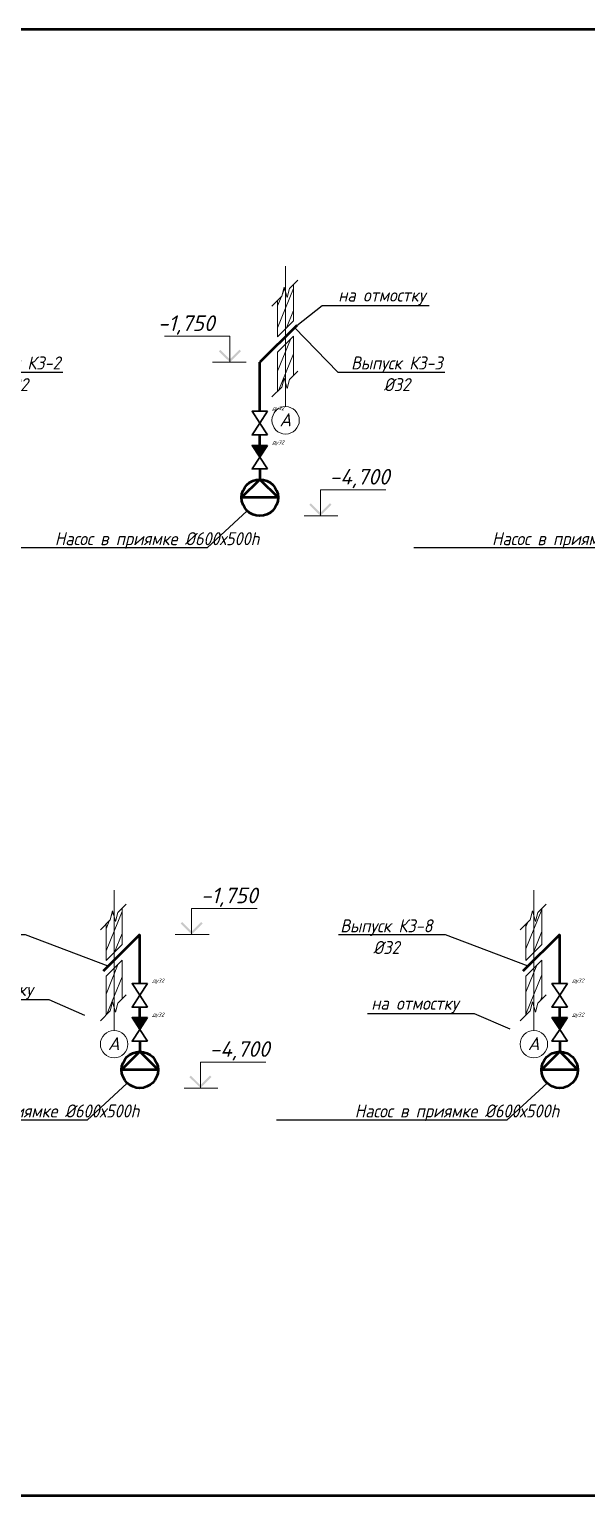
# Model space of a CAD drawing. Header units: millimetres. Extents: x -473555 to 885127, y 4787 to 453528.
# Drawn here: x 306824 to 317524, y 9755 to 37924 of the extents above; entities that cross this region are included whole.
import ezdxf
from ezdxf import colors
from ezdxf.entities.mleader import LeaderData, LeaderLine
from ezdxf.enums import TextEntityAlignment as Align
from ezdxf.math import Vec2, Vec3

# ---------------------------------------------------------------- set-up
doc = ezdxf.new("R2010")
doc.units = ezdxf.units.MM
doc.set_wipeout_variables(frame=1)
doc.layers.add('_ВК-маска', color=255, linetype='Continuous', transparency=0.9)
doc.layers.add('_ВК-Спецификация', color=3, linetype='Continuous', lineweight=15, plot=False, transparency=0.5)
doc.layers.add('ВК_K1', color=34, linetype='Continuous', lineweight=50)
doc.layers.add('ВК_К1_текст', color=34, linetype='Continuous', lineweight=9)
doc.layers.add('ВК_К3_текст', color=4, linetype='Continuous')
doc.styles.add('ISOPEUR', font='isocpeui.ttf', dxfattribs={"width": 0.9})

# ---------------------------------------------------------------- blocks, each defined once
blk = doc.blocks.new('_None')
blk = doc.blocks.new('*U111')
at = {"layer": '_ВК-Спецификация', "style": 'ISOPEUR'}
blk.add_attdef('ДУ', text='', height=50, dxfattribs=at).set_placement((235, 165), align=Align.CENTER)
blk.add_wipeout([(0, 0), (100, -152), (-100, -152)]).dxf.layer = '_ВК-маска'
blk.add_wipeout([(0, 0), (100, -152), (-100, -152)]).dxf.layer = '_ВК-маска'
blk.add_wipeout([(100, -152), (-100, -152), (0, 0)]).dxf.layer = '_ВК-маска'
at = {"linetype": 'ByBlock', "lineweight": 30}
blk.add_lwpolyline([(100, -152), (0, 0), (-100, -152), (100, -152)], dxfattribs=at)
blk.add_wipeout([(0, 0), (100, 151), (-100, 151)]).dxf.layer = '_ВК-маска'
blk.add_lwpolyline([(100, 151), (0, 0), (-100, 151), (100, 151)], dxfattribs=at)
blk = doc.blocks.new('*U225')
at = {"layer": '_ВК-Спецификация', "style": 'ISOPEUR'}
blk.add_attdef('ДУ', text='', height=50, dxfattribs=at).set_placement((235, 165), align=Align.CENTER)
blk.add_wipeout([(0, 0), (100, -152), (-100, -152)]).dxf.layer = '_ВК-маска'
blk.add_wipeout([(0, 0), (100, -152), (-100, -152)]).dxf.layer = '_ВК-маска'
blk.add_wipeout([(100, -152), (-100, -152), (0, 0)]).dxf.layer = '_ВК-маска'
at = {"linetype": 'ByBlock', "lineweight": 30}
blk.add_lwpolyline([(100, -152), (0, 0), (-100, -152), (100, -152)], dxfattribs=at)
blk.add_wipeout([(0, 0), (100, 151), (-100, 151)]).dxf.layer = '_ВК-маска'
h = blk.add_hatch(color=256)
h.dxf.hatch_style = 1
h.paths.add_polyline_path([(0, 0), (100, 151), (-100, 151)])
blk.add_lwpolyline([(100, 151), (0, 0), (-100, 151), (100, 151)], dxfattribs=at)
blk = doc.blocks.new('*U157')
at = {"linetype": 'ByBlock', "lineweight": -2}
h = blk.add_hatch(color=256, dxfattribs=at)
h.paths.add_polyline_path([(527, 212), (499, 240), (315, 57), (315, 0)])
h.paths.add_polyline_path([(131, 240), (103, 212), (315, 0), (315, 57)])
for p, q in [((315, 0), (315, 500)), ((315, 500), (1572, 500)), ((649, 0), (0, 0))]:
    blk.add_line(p, q, dxfattribs=at)
at = {"linetype": 'ByBlock', "style": 'ISOPEUR'}
blk.add_attdef('ОТМЕТКА', (521, 600), '', height=300, dxfattribs=at)
blk = doc.blocks.new('*U149')
at = {"lineweight": 15}
h = blk.add_hatch(dxfattribs=at)
h.set_pattern_fill('ANSI31', color=256, scale=50, angle=23, style=0)
h.set_pattern_definition([(68, (3183.52, 294.12), (-147.1904, 59.469), [])])
h.paths.add_polyline_path([(153, 993), (73, 913), (27, 740), (-27, 940), (-73, 766), (-153, 686), (-153, -12), (153, 295)])
h = blk.add_hatch(dxfattribs=at)
h.set_pattern_fill('ANSI31', color=256, scale=50, angle=23, style=0)
h.set_pattern_definition([(68, (3183.52, 310.29), (-147.1904, 59.469), [])])
h.paths.add_polyline_path([(153, -4), (-153, -311), (-153, -1060), (-73, -980), (-27, -807), (27, -1007), (73, -834), (153, -754)])
at = {"lineweight": 15, "ltscale": 100}
blk.add_line((0, 1340), (0, -1356), dxfattribs=at)
at = {"lineweight": 15, "ltscale": 2}
for points in [[(232, 1072), (73, 913), (27, 740), (-27, 940), (-73, 766), (-262, 577)], [(232, -675), (73, -834), (27, -1007), (-27, -807), (-73, -980), (-262, -1169)]]:
    blk.add_lwpolyline(points, dxfattribs=at)
at = {"lineweight": 15}
for points in [[(153, 993), (153, 295), (-153, -12), (-153, 686)], [(-153, -1060), (-153, -311), (153, -4), (153, -754)]]:
    blk.add_lwpolyline(points, dxfattribs=at)
at = {"lineweight": 15, "ltscale": 100}
blk.add_circle((0, -1619), 263, dxfattribs=at)
at = {"lineweight": 15, "ltscale": 100, "style": 'ISOPEUR'}
blk.add_attdef('ОСЬ', (-118, -1734), '', height=250, dxfattribs=at)
blk = doc.blocks.new('*U146')
at = {"linetype": 'ByBlock', "lineweight": -2}
h = blk.add_hatch(color=256, dxfattribs=at)
h.paths.add_polyline_path([(-527, 212), (-499, 240), (-315, 57), (-315, 0)])
h.paths.add_polyline_path([(-131, 240), (-103, 212), (-315, 0), (-315, 57)])
for p, q in [((-315, 500), (-1572, 500)), ((-315, 0), (-315, 500)), ((-649, 0), (0, 0))]:
    blk.add_line(p, q, dxfattribs=at)
at = {"linetype": 'ByBlock', "style": 'ISOPEUR'}
blk.add_attdef('ОТМЕТКА', (-1565, 600), '', height=300, dxfattribs=at)

msp = doc.modelspace()

# ---------------------------------------------------------------- linework, layer by layer
at = {"layer": 'ВК_K1'}
for p, q in [((311956.6, 32235.9), (311249.5, 31528.8)), ((310899.5, 28928.8), (311249.5, 29278.8)), ((311249.5, 29278.8), (311599.5, 28928.8)), ((311599.5, 28928.8), (310899.5, 28928.8)), ((308595.4, 17935.1), (308945.4, 18285.1)), ((308945.4, 18285.1), (309295.4, 17935.1)), ((316656.7, 17935.1), (317006.7, 18285.1)), ((317006.7, 18285.1), (317356.7, 17935.1)), ((309295.4, 17935.1), (308595.4, 17935.1)), ((317356.7, 17935.1), (316656.7, 17935.1))]:
    msp.add_line(p, q, dxfattribs=at)
msp.add_lwpolyline([(163169, 37924.2), (328100.9, 37924.2), (328100.9, 9755), (163169, 9755)], close=True, dxfattribs=at)
for centre in [(311249.5, 28928.8), (308945.4, 17935.1), (317006.7, 17935.1)]:
    msp.add_circle(centre, 350, dxfattribs=at)

# ---------------------------------------------------------------- block references
at = {"layer": 'ВК_К1_текст'}
ref = msp.add_blockref('*U146', (310989.7, 31528.8), dxfattribs=at)
ref.add_attrib('ОТМЕТКА', '-1,750', (309289.1, 32128.8), dxfattribs={"layer": '0', "linetype": 'ByBlock', "height": 300, "style": 'ISOPEUR'})
ref = msp.add_blockref('*U157', (312097.6, 28578.8), dxfattribs=at)
ref.add_attrib('ОТМЕТКА', '-4,700', (312588, 29178.8), dxfattribs={"layer": '0', "linetype": 'ByBlock', "height": 300, "style": 'ISOPEUR'})
ref = msp.add_blockref('*U157', (309625.2, 20535.1), dxfattribs=at)
ref.add_attrib('ОТМЕТКА', '-1,750', (310115.6, 21135.1), dxfattribs={"layer": '0', "linetype": 'ByBlock', "height": 300, "style": 'ISOPEUR'})
ref = msp.add_blockref('*U157', (309793.5, 17585.1), dxfattribs=at)
ref.add_attrib('ОТМЕТКА', '-4,700', (310283.9, 18185.1), dxfattribs={"layer": '0', "linetype": 'ByBlock', "height": 300, "style": 'ISOPEUR'})

# ---------------------------------------------------------------- leaders
at = {"layer": 'ВК_К1_текст', "linetype": 'Continuous'}
ml = msp.add_multileader_mtext('Standard', dxfattribs=at)
ml.set_content('q=2,7л/с\\Pv=0,63м/с\\Ph/d=0,53', color=256, style='ISOPEUR')
ml.set_leader_properties()
ml.set_arrow_properties(name='NONE')
ml.build(insert=Vec2(0, 0))
ml.multileader.update_dxf_attribs({"text_left_attachment_type": 6, "text_right_attachment_type": 6, "dogleg_length": 0.1, "arrow_head_size": 250, "scale": 100})
ctx = ml.context
ctx.base_point, ctx.scale, ctx.char_height, ctx.arrow_head_size, ctx.landing_gap_size, ctx.plane_origin = Vec3(236978.1, 28376.8), 100, 250, 250, 200, Vec3(252444.3, 23512)
ctx.left_attachment, ctx.right_attachment, ctx.text_align_type = 6, 6, 1
notes = []
notes.append((ctx, [(1, (1, 1, 0), (238799.2, 28376.8), (-1, 0), 10, [(0, [(241743.3, 27312.1)], 0, [])])]))
ctx.mtext.insert, ctx.mtext.width, ctx.mtext.alignment, ctx.mtext.flow_direction = Vec3(237883.7, 28676.8), 1393.182, 2, 5
ml = msp.add_multileader_mtext('Standard', dxfattribs=at)
ml.set_content('Насос в приямке %%C600х500h', color=256, style='ISOPEUR')
ml.set_leader_properties()
ml.set_arrow_properties(name='NONE')
ml.build(insert=Vec2(0, 0))
ml.multileader.update_dxf_attribs({"text_left_attachment_type": 6, "text_right_attachment_type": 6, "dogleg_length": 0.1, "arrow_head_size": 250, "scale": 100})
ctx = ml.context
ctx.base_point, ctx.scale, ctx.char_height, ctx.arrow_head_size, ctx.landing_gap_size, ctx.plane_origin = Vec3(294060.9, 27964.1), 100, 250, 250, 200, Vec3(304153.6, 17487.9)
ctx.left_attachment, ctx.right_attachment, ctx.text_align_type = 6, 6, 1
notes.append((ctx, [(1, (1, 1, 0), (295968, 27964.1), (-1, 0), 10, [(0, [(296741.2, 28675)], 0, [])])]))
ctx.mtext.insert, ctx.mtext.width, ctx.mtext.alignment, ctx.mtext.flow_direction = Vec3(295009.5, 28264.1), 1666.841, 2, 5
ml = msp.add_multileader_mtext('Standard', dxfattribs=at)
ml.set_content('Насос в приямке %%C600х500h', color=256, style='ISOPEUR')
ml.set_leader_properties()
ml.set_arrow_properties(name='NONE')
ml.build(insert=Vec2(0, 0))
ml.multileader.update_dxf_attribs({"text_left_attachment_type": 6, "text_right_attachment_type": 6, "dogleg_length": 0.1, "arrow_head_size": 250, "scale": 100})
ctx = ml.context
ctx.base_point, ctx.scale, ctx.char_height, ctx.arrow_head_size, ctx.landing_gap_size, ctx.plane_origin = Vec3(300994.8, 27964.1), 100, 250, 250, 200, Vec3(311087.6, 17487.9)
ctx.left_attachment, ctx.right_attachment, ctx.text_align_type = 6, 6, 1
notes.append((ctx, [(1, (1, 1, 0), (302901.9, 27964.1), (-1, 0), 10, [(0, [(303675.2, 28675)], 0, [])])]))
ctx.mtext.insert, ctx.mtext.width, ctx.mtext.alignment, ctx.mtext.flow_direction = Vec3(301943.4, 28264.1), 1666.841, 2, 5
ml = msp.add_multileader_mtext('Standard', dxfattribs=at)
ml.set_content('Насос в приямке %%C600х500h', color=256, style='ISOPEUR')
ml.set_leader_properties()
ml.set_arrow_properties(name='NONE')
ml.build(insert=Vec2(0, 0))
ml.multileader.update_dxf_attribs({"text_left_attachment_type": 6, "text_right_attachment_type": 6, "dogleg_length": 0.1, "arrow_head_size": 250, "scale": 100})
ctx = ml.context
ctx.base_point, ctx.scale, ctx.char_height, ctx.arrow_head_size, ctx.landing_gap_size, ctx.plane_origin = Vec3(308328.2, 27964.1), 100, 250, 250, 200, Vec3(318420.9, 17487.9)
ctx.left_attachment, ctx.right_attachment, ctx.text_align_type = 6, 6, 1
notes.append((ctx, [(1, (1, 1, 0), (310235.3, 27964.1), (-1, 0), 10, [(0, [(311008.5, 28675)], 0, [])])]))
ctx.mtext.insert, ctx.mtext.width, ctx.mtext.alignment, ctx.mtext.flow_direction = Vec3(309276.7, 28264.1), 1666.841, 2, 5
ml = msp.add_multileader_mtext('Standard', dxfattribs=at)
ml.set_content('Насос в приямке %%C600х500h', color=256, style='ISOPEUR')
ml.set_leader_properties()
ml.set_arrow_properties(name='NONE')
ml.build(insert=Vec2(0, 0))
ml.multileader.update_dxf_attribs({"text_left_attachment_type": 6, "text_right_attachment_type": 6, "dogleg_length": 0.1, "arrow_head_size": 250, "scale": 100})
ctx = ml.context
ctx.base_point, ctx.scale, ctx.char_height, ctx.arrow_head_size, ctx.landing_gap_size, ctx.plane_origin = Vec3(316720.9, 27964.1), 100, 250, 250, 200, Vec3(326813.6, 17487.9)
ctx.left_attachment, ctx.right_attachment, ctx.text_align_type = 6, 6, 1
notes.append((ctx, [(1, (1, 1, 0), (318628, 27964.1), (-1, 0), 10, [(0, [(319401.2, 28675)], 0, [])])]))
ctx.mtext.insert, ctx.mtext.width, ctx.mtext.alignment, ctx.mtext.flow_direction = Vec3(317669.4, 28264.1), 1666.841, 2, 5
ml = msp.add_multileader_mtext('Standard', dxfattribs=at)
ml.set_content('q=4,7л/с\\Pv=0,73м/с\\Ph/d=0,4', color=256, style='ISOPEUR')
ml.set_leader_properties()
ml.set_arrow_properties(name='NONE')
ml.build(insert=Vec2(0, 0))
ml.multileader.update_dxf_attribs({"text_left_attachment_type": 6, "text_right_attachment_type": 6, "dogleg_length": 0.1, "arrow_head_size": 250, "scale": 100})
ctx = ml.context
ctx.base_point, ctx.scale, ctx.char_height, ctx.arrow_head_size, ctx.landing_gap_size, ctx.plane_origin = Vec3(243789.9, 23144.7), 100, 250, 250, 200, Vec3(259113.1, 17713.2)
ctx.left_attachment, ctx.right_attachment, ctx.text_align_type = 6, 6, 1
notes.append((ctx, [(0, (1, 1, 0), (243779.9, 23144.7), (1, 0), 10, [(0, [(243034, 24447)], 0, [])])]))
ctx.mtext.insert, ctx.mtext.width, ctx.mtext.alignment, ctx.mtext.flow_direction = Vec3(244695.5, 23444.7), 1393.182, 2, 5
ml = msp.add_multileader_mtext('Standard', dxfattribs=at)
ml.set_content('Насос в приямке %%C600х500h', color=256, style='ISOPEUR')
ml.set_leader_properties()
ml.set_arrow_properties(name='NONE')
ml.build(insert=Vec2(0, 0))
ml.multileader.update_dxf_attribs({"text_left_attachment_type": 6, "text_right_attachment_type": 6, "dogleg_length": 0.1, "arrow_head_size": 250, "scale": 100})
ctx = ml.context
ctx.base_point, ctx.scale, ctx.char_height, ctx.arrow_head_size, ctx.landing_gap_size, ctx.plane_origin = Vec3(287895.7, 16970.4), 100, 250, 250, 200, Vec3(297988.4, 6494.3)
ctx.left_attachment, ctx.right_attachment, ctx.text_align_type = 6, 6, 1
notes.append((ctx, [(1, (1, 1, 0), (289802.8, 16970.4), (-1, 0), 10, [(0, [(290576, 17681.3)], 0, [])])]))
ctx.mtext.insert, ctx.mtext.width, ctx.mtext.alignment, ctx.mtext.flow_direction = Vec3(288844.3, 17270.4), 1666.841, 2, 5
ml = msp.add_multileader_mtext('Standard', dxfattribs=at)
ml.set_content('Насос в приямке %%C600х500h', color=256, style='ISOPEUR')
ml.set_leader_properties()
ml.set_arrow_properties(name='NONE')
ml.build(insert=Vec2(0, 0))
ml.multileader.update_dxf_attribs({"text_left_attachment_type": 6, "text_right_attachment_type": 6, "dogleg_length": 0.1, "arrow_head_size": 250, "scale": 100})
ctx = ml.context
ctx.base_point, ctx.scale, ctx.char_height, ctx.arrow_head_size, ctx.landing_gap_size, ctx.plane_origin = Vec3(298690.7, 16970.4), 100, 250, 250, 200, Vec3(308783.5, 6494.3)
ctx.left_attachment, ctx.right_attachment, ctx.text_align_type = 6, 6, 1
notes.append((ctx, [(1, (1, 1, 0), (300597.8, 16970.4), (-1, 0), 10, [(0, [(301371.1, 17681.3)], 0, [])])]))
ctx.mtext.insert, ctx.mtext.width, ctx.mtext.alignment, ctx.mtext.flow_direction = Vec3(299639.3, 17270.4), 1666.841, 2, 5
ml = msp.add_multileader_mtext('Standard', dxfattribs=at)
ml.set_content('Насос в приямке %%C600х500h', color=256, style='ISOPEUR')
ml.set_leader_properties()
ml.set_arrow_properties(name='NONE')
ml.build(insert=Vec2(0, 0))
ml.multileader.update_dxf_attribs({"text_left_attachment_type": 6, "text_right_attachment_type": 6, "dogleg_length": 0.1, "arrow_head_size": 250, "scale": 100})
ctx = ml.context
ctx.base_point, ctx.scale, ctx.char_height, ctx.arrow_head_size, ctx.landing_gap_size, ctx.plane_origin = Vec3(306024.1, 16970.4), 100, 250, 250, 200, Vec3(316116.8, 6494.3)
ctx.left_attachment, ctx.right_attachment, ctx.text_align_type = 6, 6, 1
notes.append((ctx, [(1, (1, 1, 0), (307931.2, 16970.4), (-1, 0), 10, [(0, [(308704.4, 17681.3)], 0, [])])]))
ctx.mtext.insert, ctx.mtext.width, ctx.mtext.alignment, ctx.mtext.flow_direction = Vec3(306972.6, 17270.4), 1666.841, 2, 5
ml = msp.add_multileader_mtext('Standard', dxfattribs=at)
ml.set_content('Насос в приямке %%C600х500h', color=256, style='ISOPEUR')
ml.set_leader_properties()
ml.set_arrow_properties(name='NONE')
ml.build(insert=Vec2(0, 0))
ml.multileader.update_dxf_attribs({"text_left_attachment_type": 6, "text_right_attachment_type": 6, "dogleg_length": 0.1, "arrow_head_size": 250, "scale": 100})
ctx = ml.context
ctx.base_point, ctx.scale, ctx.char_height, ctx.arrow_head_size, ctx.landing_gap_size, ctx.plane_origin = Vec3(314085.3, 16970.4), 100, 250, 250, 200, Vec3(324178.1, 6494.3)
ctx.left_attachment, ctx.right_attachment, ctx.text_align_type = 6, 6, 1
notes.append((ctx, [(1, (1, 1, 0), (315992.4, 16970.4), (-1, 0), 10, [(0, [(316765.7, 17681.3)], 0, [])])]))
ctx.mtext.insert, ctx.mtext.width, ctx.mtext.alignment, ctx.mtext.flow_direction = Vec3(315033.9, 17270.4), 1666.841, 2, 5
ml = msp.add_multileader_mtext('Standard', dxfattribs=at)
ml.set_content('Выпуск К1-4\\P%%C100', color=256, style='ISOPEUR')
ml.set_leader_properties()
ml.set_arrow_properties(name='NONE')
ml.build(insert=Vec2(0, 0))
ml.multileader.update_dxf_attribs({"text_left_attachment_type": 6, "text_right_attachment_type": 6, "dogleg_length": 0.1, "arrow_head_size": 250, "scale": 100})
ctx = ml.context
ctx.base_point, ctx.scale, ctx.char_height, ctx.arrow_head_size, ctx.landing_gap_size, ctx.plane_origin = Vec3(263647.6, 12635.2), 100, 250, 250, 200, Vec3(275984.6, 7212.8)
ctx.left_attachment, ctx.right_attachment, ctx.text_align_type = 6, 6, 1
notes.append((ctx, [(1, (1, 1, 0), (265850.5, 12635.2), (-1, 0), 10, [(0, [(267513.1, 11119.9)], 0, [])])]))
ctx.mtext.insert, ctx.mtext.width, ctx.mtext.alignment, ctx.mtext.flow_direction = Vec3(264744.1, 12935.2), 2001.515, 2, 5
at = {"layer": 'ВК_К3_текст', "linetype": 'Continuous'}
ml = msp.add_multileader_mtext('Standard', dxfattribs=at)
ml.set_content('на отмостку', color=256, style='ISOPEUR')
ml.set_leader_properties()
ml.set_arrow_properties(name='NONE')
ml.build(insert=Vec2(0, 0))
ml.multileader.update_dxf_attribs({"text_left_attachment_type": 6, "text_right_attachment_type": 6, "dogleg_length": 0.1, "arrow_head_size": 250, "scale": 100})
ctx = ml.context
ctx.base_point, ctx.scale, ctx.char_height, ctx.arrow_head_size, ctx.landing_gap_size, ctx.plane_origin = Vec3(312453, 32619.2), 100, 250, 250, 200, Vec3(316814.5, 22646.1)
ctx.left_attachment, ctx.right_attachment, ctx.text_align_type = 6, 6, 1
notes.append((ctx, [(0, (1, 1, 0), (312443, 32619.2), (1, 0), 10, [(0, [(311956.6, 32235.9)], 0, [])])]))
ctx.mtext.insert, ctx.mtext.alignment, ctx.mtext.flow_direction = Vec3(313591.1, 32944.2), 2, 5
ml = msp.add_multileader_mtext('Standard', dxfattribs=at)
ml.set_content('Выпуск К3-2\\P%%C32', color=256, style='ISOPEUR')
ml.set_leader_properties()
ml.set_arrow_properties(name='NONE')
ml.build(insert=Vec2(0, 0))
ml.multileader.update_dxf_attribs({"text_left_attachment_type": 6, "text_right_attachment_type": 6, "dogleg_length": 0.1, "arrow_head_size": 250, "scale": 100})
ctx = ml.context
ctx.base_point, ctx.scale, ctx.char_height, ctx.arrow_head_size, ctx.landing_gap_size, ctx.plane_origin = Vec3(305422.2, 31340.1), 100, 250, 250, 200, Vec3(309582.6, 22622.5)
ctx.left_attachment, ctx.right_attachment, ctx.text_align_type = 6, 6, 1
notes.append((ctx, [(0, (1, 1, 0), (305412.2, 31340.1), (1, 0), 10, [(0, [(304581.1, 32193.8)], 0, [])])]))
ctx.mtext.insert, ctx.mtext.alignment, ctx.mtext.flow_direction = Vec3(306546.4, 31640.1), 2, 5
ml = msp.add_multileader_mtext('Standard', dxfattribs=at)
ml.set_content('Выпуск К3-3\\P%%C32', color=256, style='ISOPEUR')
ml.set_leader_properties()
ml.set_arrow_properties(name='NONE')
ml.build(insert=Vec2(0, 0))
ml.multileader.update_dxf_attribs({"text_left_attachment_type": 6, "text_right_attachment_type": 6, "dogleg_length": 0.1, "arrow_head_size": 250, "scale": 100})
ctx = ml.context
ctx.base_point, ctx.scale, ctx.char_height, ctx.arrow_head_size, ctx.landing_gap_size, ctx.plane_origin = Vec3(312755.6, 31340.1), 100, 250, 250, 200, Vec3(316915.9, 22622.5)
ctx.left_attachment, ctx.right_attachment, ctx.text_align_type = 6, 6, 1
notes.append((ctx, [(0, (1, 1, 0), (312745.6, 31340.1), (1, 0), 10, [(0, [(311914.5, 32193.8)], 0, [])])]))
ctx.mtext.insert, ctx.mtext.alignment, ctx.mtext.flow_direction = Vec3(313879.6, 31640.1), 2, 5
ml = msp.add_multileader_mtext('Standard', dxfattribs=at)
ml.set_content('Выпуск К3-7\\P%%C32', color=256, style='ISOPEUR')
ml.set_leader_properties()
ml.set_arrow_properties(name='NONE')
ml.build(insert=Vec2(0, 0))
ml.multileader.update_dxf_attribs({"text_left_attachment_type": 6, "text_right_attachment_type": 6, "dogleg_length": 0.1, "arrow_head_size": 250, "scale": 100})
ctx = ml.context
ctx.base_point, ctx.scale, ctx.char_height, ctx.arrow_head_size, ctx.landing_gap_size, ctx.plane_origin = Vec3(304481.8, 20527.2), 100, 250, 250, 200, Vec3(308823.6, 10554.2)
ctx.left_attachment, ctx.right_attachment, ctx.text_align_type = 6, 6, 1
notes.append((ctx, [(1, (1, 1, 0), (306750.1, 20527.2), (-1, 0), 10, [(0, [(308338.1, 19927.9)], 0, [])])]))
ctx.mtext.insert, ctx.mtext.alignment, ctx.mtext.flow_direction = Vec3(305611, 20827.2), 2, 5
ml = msp.add_multileader_mtext('Standard', dxfattribs=at)
ml.set_content('Выпуск К3-8\\P%%C32', color=256, style='ISOPEUR')
ml.set_leader_properties()
ml.set_arrow_properties(name='NONE')
ml.build(insert=Vec2(0, 0))
ml.multileader.update_dxf_attribs({"text_left_attachment_type": 6, "text_right_attachment_type": 6, "dogleg_length": 0.1, "arrow_head_size": 250, "scale": 100})
ctx = ml.context
ctx.base_point, ctx.scale, ctx.char_height, ctx.arrow_head_size, ctx.landing_gap_size, ctx.plane_origin = Vec3(312554.3, 20527.2), 100, 250, 250, 200, Vec3(316884.9, 10554.2)
ctx.left_attachment, ctx.right_attachment, ctx.text_align_type = 6, 6, 1
notes.append((ctx, [(1, (1, 1, 0), (314812.5, 20527.2), (-1, 0), 10, [(0, [(316399.4, 19927.9)], 0, [])])]))
ctx.mtext.insert, ctx.mtext.alignment, ctx.mtext.flow_direction = Vec3(313678.4, 20827.2), 2, 5
ml = msp.add_multileader_mtext('Standard', dxfattribs=at)
ml.set_content('на отмостку', color=256, style='ISOPEUR')
ml.set_leader_properties()
ml.set_arrow_properties(name='NONE')
ml.build(insert=Vec2(0, 0))
ml.multileader.update_dxf_attribs({"text_left_attachment_type": 6, "text_right_attachment_type": 6, "dogleg_length": 0.1, "arrow_head_size": 250, "scale": 100})
ctx = ml.context
ctx.base_point, ctx.scale, ctx.char_height, ctx.arrow_head_size, ctx.landing_gap_size, ctx.plane_origin = Vec3(304916.7, 19277.5), 100, 250, 250, 200, Vec3(309278.2, 9304.4)
ctx.left_attachment, ctx.right_attachment, ctx.text_align_type = 6, 6, 1
notes.append((ctx, [(1, (1, 1, 0), (307202.7, 19277.5), (-1, 0), 10, [(0, [(307887.1, 18977.2)], 0, [])])]))
ctx.mtext.insert, ctx.mtext.alignment, ctx.mtext.flow_direction = Vec3(306054.7, 19602.5), 2, 5
ml = msp.add_multileader_mtext('Standard', dxfattribs=at)
ml.set_content('на отмостку', color=256, style='ISOPEUR')
ml.set_leader_properties()
ml.set_arrow_properties(name='NONE')
ml.build(insert=Vec2(0, 0))
ml.multileader.update_dxf_attribs({"text_left_attachment_type": 6, "text_right_attachment_type": 6, "dogleg_length": 0.1, "arrow_head_size": 250, "scale": 100})
ctx = ml.context
ctx.base_point, ctx.scale, ctx.char_height, ctx.arrow_head_size, ctx.landing_gap_size, ctx.plane_origin = Vec3(313087.4, 19013.9), 100, 250, 250, 200, Vec3(317448.8, 9040.8)
ctx.left_attachment, ctx.right_attachment, ctx.text_align_type = 6, 6, 1
notes.append((ctx, [(1, (1, 1, 0), (315373.4, 19013.9), (-1, 0), 10, [(0, [(316057.7, 18713.6)], 0, [])])]))
ctx.mtext.insert, ctx.mtext.alignment, ctx.mtext.flow_direction = Vec3(314225.4, 19338.9), 2, 5
for ctx, leaders in notes:
    for number, flags, end, landing, length, lines in leaders:
        leader = LeaderData()
        leader.index, (leader.has_last_leader_line, leader.has_dogleg_vector, leader.attachment_direction) = number, flags
        leader.last_leader_point, leader.dogleg_vector, leader.dogleg_length = Vec3(end), Vec3(landing), length
        for number, points, colour, breaks in lines:
            line = LeaderLine()
            line.index, line.vertices, line.color, line.breaks = number, Vec3.list(points), colors.encode_raw_color(colour), breaks
            leader.lines.append(line)
        ctx.leaders.append(leader)

# ---------------------------------------------------------------- next in the draw order: block references
at = {"layer": 'ВК_K1', "xscale": 1.5, "yscale": 1.5, "zscale": 1.5}
for p in [(311249.5, 30360.5), (308945.4, 19366.8), (317006.7, 19366.8)]:
    msp.add_blockref('*U111', p, dxfattribs=at).add_auto_attribs({'ДУ': 'ду32'})

# ---------------------------------------------------------------- next in the draw order: linework, layer by layer
at = {"layer": 'ВК_K1'}
for p, q in [((311249.5, 30587.8), (311249.5, 31528.8)), ((308945.4, 20535.1), (308238.3, 19828)), ((308945.4, 19594.1), (308945.4, 20535.1)), ((317006.7, 20535.1), (316299.6, 19828)), ((317006.7, 19594.1), (317006.7, 20535.1))]:
    msp.add_line(p, q, dxfattribs=at)

# ---------------------------------------------------------------- next in the draw order: block references
at = {"layer": 'ВК_K1', "xscale": 1.5, "yscale": 1.5, "zscale": 1.5}
for p in [(311249.5, 29706), (308945.4, 18712.3), (317006.7, 18712.3)]:
    msp.add_blockref('*U225', p, dxfattribs=at).add_auto_attribs({'ДУ': 'ду32'})

# ---------------------------------------------------------------- next in the draw order: linework, layer by layer
at = {"layer": 'ВК_K1'}
for p, q in [((311249.5, 29933.3), (311249.5, 30133.3)), ((311249.5, 29478.8), (311249.5, 29278.8)), ((308945.4, 18939.6), (308945.4, 19139.6)), ((317006.7, 18939.6), (317006.7, 19139.6)), ((308945.4, 18485.1), (308945.4, 18285.1)), ((317006.7, 18485.1), (317006.7, 18285.1))]:
    msp.add_line(p, q, dxfattribs=at)

# ---------------------------------------------------------------- next in the draw order: block references
for p in [(311744.5, 32031.8), (308450.4, 20048.2), (316511.7, 20048.2)]:
    msp.add_blockref('*U149', p).add_auto_attribs({'ОСЬ': 'A'})

doc.saveas('drawing.dxf')
